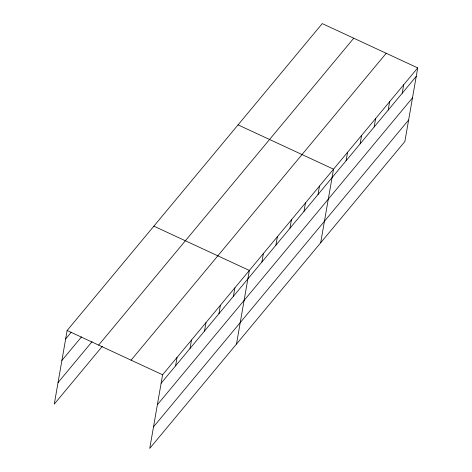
<?xml version="1.0" encoding="UTF-8"?>
<svg xmlns="http://www.w3.org/2000/svg" width="472" height="472" viewBox="0 0 472 472"><rect width="100%" height="100%" fill="white"/><g stroke="black" fill="none" stroke-linecap="round" stroke-linejoin="round"><path stroke-width="0.71" d="M417.72 67.897L162.598 374.792L149.748 448.4L404.87 141.506L417.72 67.897L322.252 23.6L67.13 330.494L54.28 404.103L102.318 346.324M175.578 365.853L177.053 357.398M190.033 348.46L191.508 340.011M204.494 331.073L205.969 322.618M218.949 313.679L220.424 305.225M233.404 296.292L234.879 287.837M236.49 344.058L249.34 270.444L153.872 226.153M261.895 262.019L263.37 253.564M275.925 245.139L277.4 236.69M289.955 228.259L291.43 219.81M303.992 211.379L305.467 202.93M318.022 194.505L319.497 186.051M320.683 242.779L333.527 169.171L238.059 124.873M346.082 160.745L347.557 152.291M360.118 143.866L361.593 135.411M374.148 126.986L375.623 118.531M388.179 110.106L389.654 101.651M402.209 93.226L403.684 84.777M65.655 338.949L71.248 332.217M61.903 360.449L81.491 336.89M58.032 382.603L92.081 341.651M98.636 345.115L353.752 38.22M131.092 360.171L386.214 53.277M161.123 383.24L416.245 76.346M157.371 404.746L412.493 97.851M153.5 426.9L408.622 120.006M67.13 330.494L162.598 374.792"/></g></svg>
